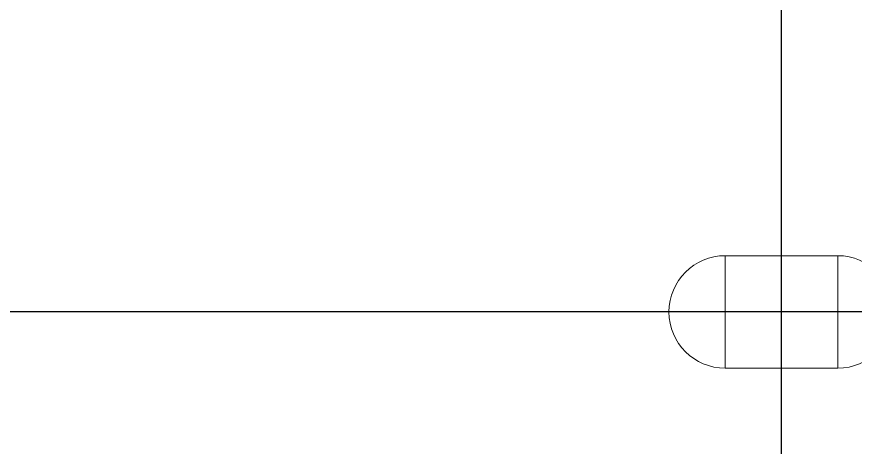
# Model space of a CAD drawing. Header units: metres. Extents: x -18745 to 220762, y -1579758 to -1356048.
# Drawn here: x 133561 to 137511, y -1463075 to -1461047 of the extents above; entities that cross this region are included whole.
import ezdxf

# ---------------------------------------------------------------- set-up
doc = ezdxf.new("R2010")
doc.units = ezdxf.units.M
doc.layers.get('0').update_dxf_attribs({"lineweight": 0})
doc.layers.add('A-100 - Copy$0$axes', color=8, linetype='Continuous')
doc.layers.add('A-100 - Copy$0$Structure', color=8, linetype='Continuous', lineweight=9)
doc.layers.add('A-100 - Copy$0$Walls', color=8, linetype='Continuous', lineweight=0)

# ---------------------------------------------------------------- blocks, each defined once
blk = doc.blocks.new('A-100 - Copy')
at = {"layer": 'A-100 - Copy$0$axes'}
for p, q in [((137163.3, -1477297.4, 0), (137163.3, -1387547.7, 0)), ((215702.3, -1462437.7, 2.4), (83332.8, -1462437.7, 2.4))]:
    blk.add_line(p, q, dxfattribs=at)
at = {"layer": 'A-100 - Copy$0$Structure', "elevation": 0}
blk.add_lwpolyline([(136898.3, -1462702.7), (137428.3, -1462702.7), (137428.3, -1462172.7), (136898.3, -1462172.7)], close=True, dxfattribs=at)
at = {"layer": 'A-100 - Copy$0$Walls'}
for centre, start, end in [((136898.3, -1462437.7, 0), 90, 270), ((137428.3, -1462437.7, 0), 270, 90)]:
    blk.add_arc(centre, 265, start, end, dxfattribs=at)

msp = doc.modelspace()

# ---------------------------------------------------------------- block references
msp.add_blockref('A-100 - Copy', (0, 0))

doc.saveas('drawing.dxf')
